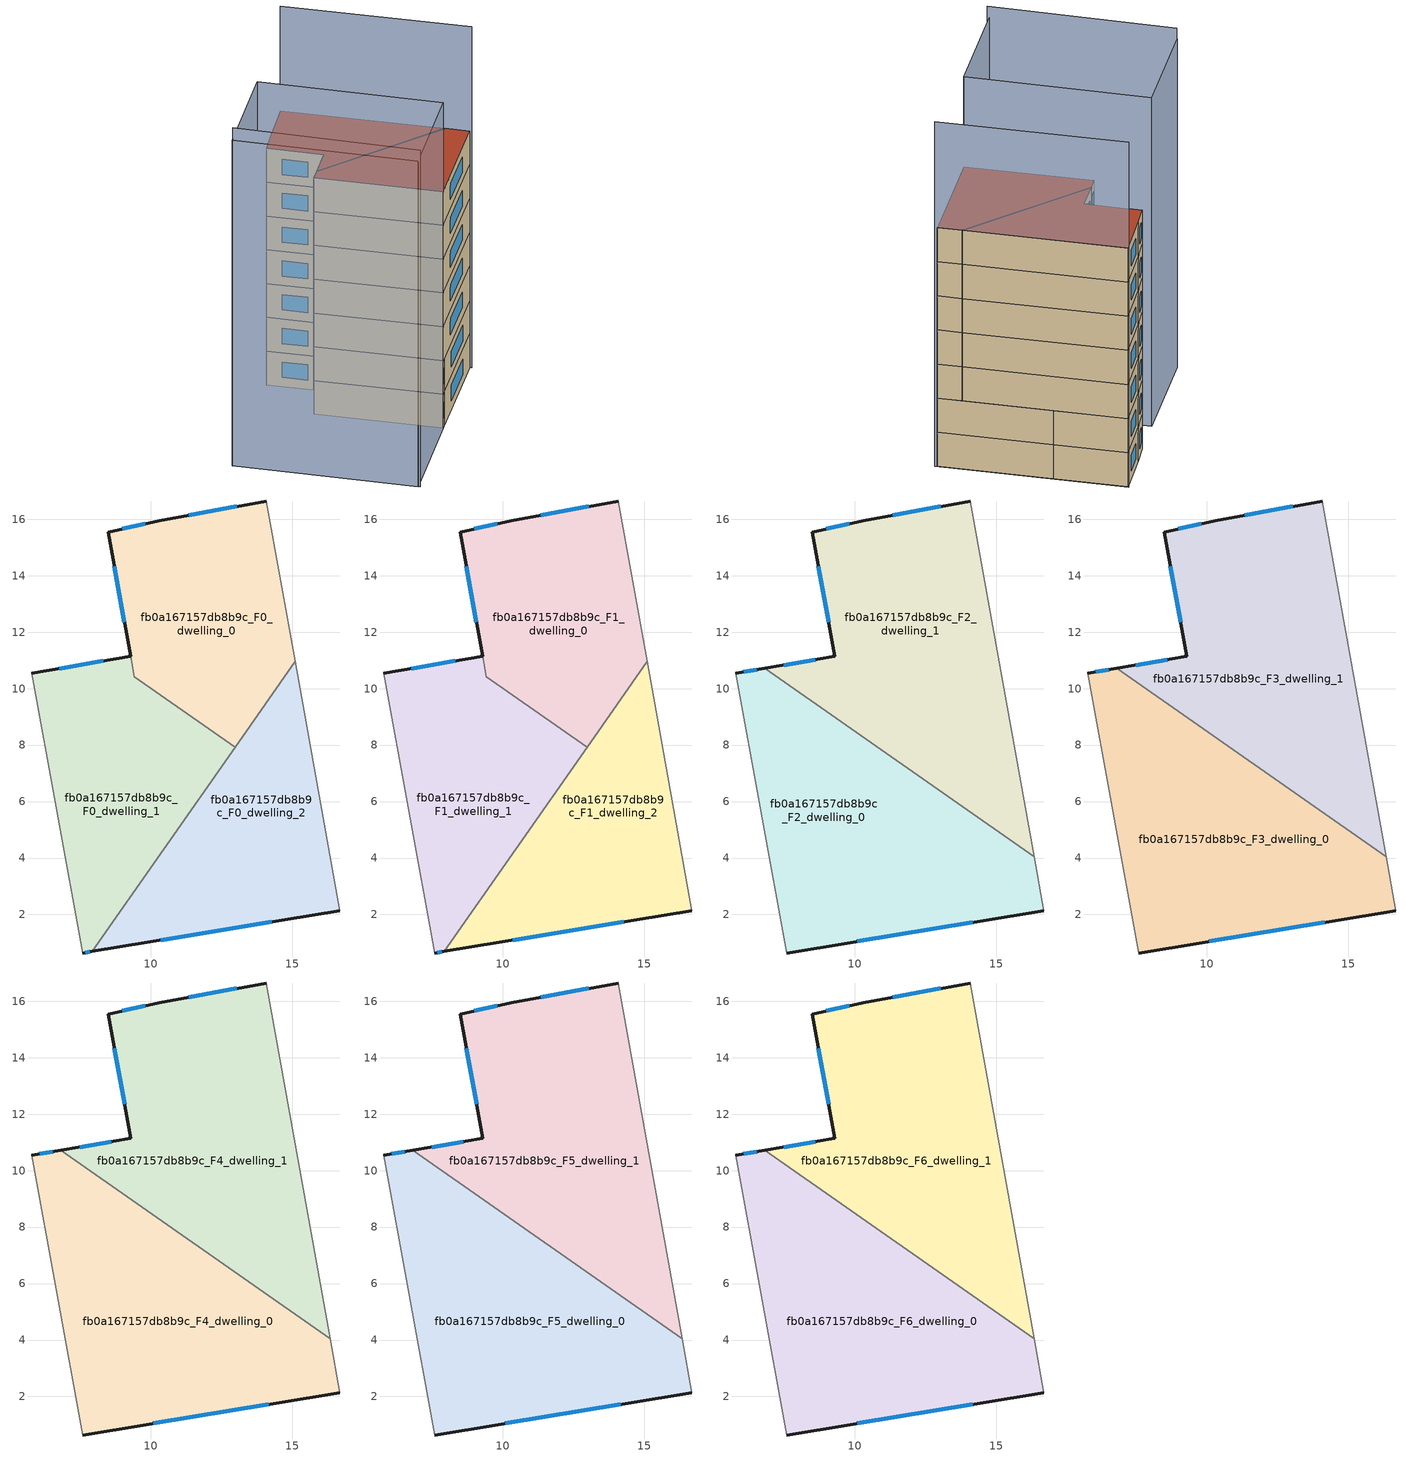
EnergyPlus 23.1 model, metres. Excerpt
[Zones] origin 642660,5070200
fb0a167157db8b9c_F0_dwelling_0
 floor ground (EU_floor_Construction): 14.09,16.64 15.11,10.96 12.98,7.92 9.42,10.42 8.49,15.55 10.29,15.95 z0
 wall outside (EU_wall_Construction): 14.09,16.64 10.29,15.95 8.49,15.55 9.29,11.15 z0:3
 wall adiabatic (EU_wall_Construction): 15.11,10.96 14.09,16.64 z0:3
 wall to fb0a167157db8b9c_F0_dwelling_1 (EU_wall_Construction): 9.29,11.14 9.42,10.42 12.98,7.92 z0:3
 wall to fb0a167157db8b9c_F0_dwelling_2 (EU_wall_Construction): 12.98,7.92 15.11,10.96 z0:3
 window (EU_Window_Construction): 8.71,14.34 9.07,12.36 / 9.79,15.84 8.98,15.66 / 13.04,16.45 11.33,16.14 z0.83:2.17
fb0a167157db8b9c_F0_dwelling_1
 floor ground (EU_floor_Construction): 12.98,7.92 7.93,0.69 7.58,0.64 5.78,10.54 9.29,11.14 9.42,10.42 z0
 wall outside (EU_wall_Construction): 9.29,11.14 5.78,10.54 / 7.58,0.64 7.93,0.69 z0:3
 wall adiabatic (EU_wall_Construction): 5.78,10.54 7.58,0.64 z0:3
 wall to fb0a167157db8b9c_F0_dwelling_2 (EU_wall_Construction): 7.93,0.69 12.98,7.92 z0:3
 window (EU_Window_Construction): 8.32,10.98 6.75,10.71 / 7.68,0.65 7.83,0.68 z0.83:2.17
fb0a167157db8b9c_F0_dwelling_2
 floor ground (EU_floor_Construction): 15.11,10.96 16.69,2.13 7.93,0.69 z0
 wall outside (EU_wall_Construction): 7.93,0.69 16.69,2.13 z0:3
 wall adiabatic (EU_wall_Construction): 16.69,2.13 15.11,10.96 z0:3
 window (EU_Window_Construction): 10.34,1.09 14.28,1.74 z0.83:2.17
fb0a167157db8b9c_F1_dwelling_0
 floor to fb0a167157db8b9c_F0_dwelling_0 (EU_floor_Construction): 14.09,16.64 15.11,10.96 12.98,7.92 9.42,10.42 8.49,15.55 10.29,15.95 z3
 wall outside (EU_wall_Construction): 14.09,16.64 10.29,15.95 8.49,15.55 9.29,11.15 z3:6
 wall adiabatic (EU_wall_Construction): 15.11,10.96 14.09,16.64 z3:6
 wall to fb0a167157db8b9c_F1_dwelling_1 (EU_wall_Construction): 9.29,11.14 9.42,10.42 12.98,7.92 z3:6
 wall to fb0a167157db8b9c_F1_dwelling_2 (EU_wall_Construction): 12.98,7.92 15.11,10.96 z3:6
 window (EU_Window_Construction): 8.71,14.34 9.07,12.36 / 9.79,15.84 8.98,15.66 / 13.04,16.45 11.33,16.14 z3.83:5.17
fb0a167157db8b9c_F1_dwelling_1
 floor to fb0a167157db8b9c_F0_dwelling_1 (EU_floor_Construction): 12.98,7.92 7.93,0.69 7.58,0.64 5.78,10.54 9.29,11.14 9.42,10.42 z3
 wall outside (EU_wall_Construction): 9.29,11.14 5.78,10.54 / 7.58,0.64 7.93,0.69 z3:6
 wall adiabatic (EU_wall_Construction): 5.78,10.54 7.58,0.64 z3:6
 wall to fb0a167157db8b9c_F1_dwelling_2 (EU_wall_Construction): 7.93,0.69 12.98,7.92 z3:6
 window (EU_Window_Construction): 8.32,10.98 6.75,10.71 / 7.68,0.65 7.83,0.68 z3.83:5.17
fb0a167157db8b9c_F1_dwelling_2
 floor to fb0a167157db8b9c_F0_dwelling_2 (EU_floor_Construction): 15.11,10.96 16.69,2.13 7.93,0.69 z3
 wall outside (EU_wall_Construction): 7.93,0.69 16.69,2.13 z3:6
 wall adiabatic (EU_wall_Construction): 16.69,2.13 15.11,10.96 z3:6
 window (EU_Window_Construction): 10.34,1.09 14.28,1.74 z3.83:5.17
fb0a167157db8b9c_F2_dwelling_0
 floor to fb0a167157db8b9c_F1_dwelling_1 (EU_floor_Construction): 12.27,6.9 7.93,0.69 7.58,0.64 5.78,10.54 6.8,10.72 z6
 floor to fb0a167157db8b9c_F1_dwelling_2 (EU_floor_Construction): 16.35,4.05 16.69,2.13 7.93,0.69 12.27,6.9 z6
 wall outside (EU_wall_Construction): 7.58,0.64 16.69,2.13 / 6.8,10.72 5.78,10.54 z6:9
 wall adiabatic (EU_wall_Construction): 5.78,10.54 7.58,0.64 / 16.69,2.13 16.35,4.05 z6:9
 wall to fb0a167157db8b9c_F2_dwelling_1 (EU_wall_Construction): 16.35,4.05 6.8,10.72 z6:9
 window (EU_Window_Construction): 10.09,1.05 14.18,1.72 / 6.52,10.67 6.06,10.59 z6.83:8.17
fb0a167157db8b9c_F2_dwelling_1
 floor to fb0a167157db8b9c_F1_dwelling_0 (EU_floor_Construction): 14.09,16.64 15.11,10.96 12.98,7.92 9.42,10.42 8.49,15.55 10.29,15.95 z6
 floor to fb0a167157db8b9c_F1_dwelling_1 (EU_floor_Construction): 12.98,7.92 12.27,6.9 6.8,10.72 9.29,11.14 9.42,10.42 z6
 floor to fb0a167157db8b9c_F1_dwelling_2 (EU_floor_Construction): 15.11,10.96 16.35,4.05 12.27,6.9 z6
 wall outside (EU_wall_Construction): 14.09,16.64 10.29,15.95 8.49,15.55 9.29,11.14 6.8,10.72 z6:9
 wall adiabatic (EU_wall_Construction): 16.35,4.05 14.09,16.64 z6:9
 window (EU_Window_Construction): 8.6,11.03 7.49,10.84 / 8.71,14.33 9.07,12.36 / 9.79,15.84 8.98,15.66 / 13.04,16.45 11.33,16.14 z6.83:8.17
fb0a167157db8b9c_F3_dwelling_0
 floor to fb0a167157db8b9c_F2_dwelling_0 (EU_floor_Construction): 16.35,4.05 16.69,2.13 7.58,0.64 5.78,10.54 6.8,10.72 z9
 wall outside (EU_wall_Construction): 7.58,0.64 16.69,2.13 / 6.8,10.72 5.78,10.54 z9:12
 wall adiabatic (EU_wall_Construction): 5.78,10.54 7.58,0.64 / 16.69,2.13 16.35,4.05 z9:12
 wall to fb0a167157db8b9c_F3_dwelling_1 (EU_wall_Construction): 16.35,4.05 6.8,10.72 z9:12
 window (EU_Window_Construction): 10.09,1.05 14.18,1.72 / 6.52,10.67 6.06,10.59 z9.83:11.17
fb0a167157db8b9c_F3_dwelling_1
 floor to fb0a167157db8b9c_F2_dwelling_1 (EU_floor_Construction): 14.09,16.64 16.35,4.05 6.8,10.72 9.29,11.14 8.49,15.55 10.29,15.95 z9
 wall outside (EU_wall_Construction): 14.09,16.64 10.29,15.95 8.49,15.55 9.29,11.14 6.8,10.72 z9:12
 wall adiabatic (EU_wall_Construction): 16.35,4.05 14.09,16.64 z9:12
 window (EU_Window_Construction): 8.6,11.03 7.49,10.84 / 8.71,14.33 9.07,12.36 / 9.79,15.84 8.98,15.66 / 13.04,16.45 11.33,16.14 z9.83:11.17
fb0a167157db8b9c_F4_dwelling_0
 floor to fb0a167157db8b9c_F3_dwelling_0 (EU_floor_Construction): 16.35,4.05 16.69,2.13 7.58,0.64 5.78,10.54 6.8,10.72 z12
 wall outside (EU_wall_Construction): 7.58,0.64 16.69,2.13 / 6.8,10.72 5.78,10.54 z12:15
 wall adiabatic (EU_wall_Construction): 5.78,10.54 7.58,0.64 / 16.69,2.13 16.35,4.05 z12:15
 wall to fb0a167157db8b9c_F4_dwelling_1 (EU_wall_Construction): 16.35,4.05 6.8,10.72 z12:15
 window (EU_Window_Construction): 10.09,1.05 14.18,1.72 / 6.52,10.67 6.06,10.59 z12.83:14.17
fb0a167157db8b9c_F4_dwelling_1
 floor to fb0a167157db8b9c_F3_dwelling_1 (EU_floor_Construction): 14.09,16.64 16.35,4.05 6.8,10.72 9.29,11.14 8.49,15.55 10.29,15.95 z12
 wall outside (EU_wall_Construction): 14.09,16.64 10.29,15.95 8.49,15.55 9.29,11.14 6.8,10.72 z12:15
 wall adiabatic (EU_wall_Construction): 16.35,4.05 14.09,16.64 z12:15
 window (EU_Window_Construction): 8.6,11.03 7.49,10.84 / 8.71,14.33 9.07,12.36 / 9.79,15.84 8.98,15.66 / 13.04,16.45 11.33,16.14 z12.83:14.17
fb0a167157db8b9c_F5_dwelling_0
 floor to fb0a167157db8b9c_F4_dwelling_0 (EU_floor_Construction): 16.35,4.05 16.69,2.13 7.58,0.64 5.78,10.54 6.8,10.72 z15
 wall outside (EU_wall_Construction): 7.58,0.64 16.69,2.13 / 6.8,10.72 5.78,10.54 z15:18
 wall adiabatic (EU_wall_Construction): 5.78,10.54 7.58,0.64 / 16.69,2.13 16.35,4.05 z15:18
 wall to fb0a167157db8b9c_F5_dwelling_1 (EU_wall_Construction): 16.35,4.05 6.8,10.72 z15:18
 window (EU_Window_Construction): 10.09,1.05 14.18,1.72 / 6.52,10.67 6.06,10.59 z15.83:17.17
fb0a167157db8b9c_F5_dwelling_1
 floor to fb0a167157db8b9c_F4_dwelling_1 (EU_floor_Construction): 14.09,16.64 16.35,4.05 6.8,10.72 9.29,11.14 8.49,15.55 10.29,15.95 z15
 wall outside (EU_wall_Construction): 14.09,16.64 10.29,15.95 8.49,15.55 9.29,11.14 6.8,10.72 z15:18
 wall adiabatic (EU_wall_Construction): 16.35,4.05 14.09,16.64 z15:18
 window (EU_Window_Construction): 8.6,11.03 7.49,10.84 / 8.71,14.33 9.07,12.36 / 9.79,15.84 8.98,15.66 / 13.04,16.45 11.33,16.14 z15.83:17.17
fb0a167157db8b9c_F6_dwelling_0
 floor to fb0a167157db8b9c_F5_dwelling_0 (EU_floor_Construction): 16.35,4.05 16.69,2.13 7.58,0.64 5.78,10.54 6.8,10.72 z18
 wall outside (EU_wall_Construction): 7.58,0.64 16.69,2.13 / 6.8,10.72 5.78,10.54 z18:21
 wall adiabatic (EU_wall_Construction): 5.78,10.54 7.58,0.64 / 16.69,2.13 16.35,4.05 z18:21
 wall to fb0a167157db8b9c_F6_dwelling_1 (EU_wall_Construction): 16.35,4.05 6.8,10.72 z18:21
 window (EU_Window_Construction): 10.09,1.05 14.18,1.72 / 6.52,10.67 6.06,10.59 z18.83:20.17
 roof outside (EU_roof_Construction): 16.69,2.13 16.35,4.05 6.8,10.72 5.78,10.54 7.58,0.64 z21
fb0a167157db8b9c_F6_dwelling_1
 floor to fb0a167157db8b9c_F5_dwelling_1 (EU_floor_Construction): 14.09,16.64 16.35,4.05 6.8,10.72 9.29,11.14 8.49,15.55 10.29,15.95 z18
 wall outside (EU_wall_Construction): 14.09,16.64 10.29,15.95 8.49,15.55 9.29,11.14 6.8,10.72 z18:21
 wall adiabatic (EU_wall_Construction): 16.35,4.05 14.09,16.64 z18:21
 window (EU_Window_Construction): 8.6,11.03 7.49,10.84 / 8.71,14.33 9.07,12.36 / 9.79,15.84 8.98,15.66 / 13.04,16.45 11.33,16.14 z18.83:20.17
 roof outside (EU_roof_Construction): 16.35,4.05 14.09,16.64 10.29,15.95 8.49,15.55 9.29,11.14 6.8,10.72 z21
shading: 16.72,1.97 14.09,16.67 z0:30.3; -3.48,13.49 -1.2,-1.01 z0:29.9; 7.58,0.64 -1.22,-0.86 / -1.22,-0.86 -3.66,13.45 / -3.66,13.45 5.15,14.95 / 5.15,14.95 7.58,0.64 z0:28.9
[Building]
EU S2 Campaign: North Axis=0; Terrain=City; Solar Distribution=FullExterior
[Site:Location]
Lyon-Bron: Latitude=45.75; Longitude=5; Time Zone=1; Elevation=198
[SizingPeriod:WeatherFileDays]
AnnualSizingPeriod: Begin Month=1; Begin Day of Month=1; End Month=12; End Day of Month=31; Day of Week for Start Day=Monday; Use Weather File Daylight Saving Period=No; Use Weather File Rain and Snow Indicators=No
[MATERIAL]
EU_InternalMass_Material: Roughness=MediumRough; Thickness=0.1; Conductivity=1; Density=1800; Specific Heat=900; Thermal Absorptance=0.9; Solar Absorptance=0.7; Visible Absorptance=0.7
[MATERIAL:NOMASS] Roughness=MediumRough; Thermal Absorptance=0.9; Solar Absorptance=0.7; Visible Absorptance=0.7
Name | Thermal Resistance
EU_wall_NoMass | 0.87146
EU_roof_NoMass | 0.842276
EU_floor_NoMass | 0.496999
[WINDOWMATERIAL:SIMPLEGLAZINGSYSTEM]
EU_Window_SimpleGlazing: UFactor=2.2525; Solar Heat Gain Coefficient=0.76; Visible Transmittance=0.76
[CONSTRUCTION]
EU_wall_Construction: EU_wall_NoMass
EU_roof_Construction: EU_roof_NoMass
EU_floor_Construction: EU_floor_NoMass
EU_Window_Construction: EU_Window_SimpleGlazing
EU_InternalMass_Construction: EU_InternalMass_Material
[ZONE] Type=1; Multiplier=1; Ceiling Height=autocalculate; Floor Area=autocalculate; Part of Total Floor Area=Yes
Name | Volume
fb0a167157db8b9c_F0_dwelling_0; fb0a167157db8b9c_F1_dwelling_0 | 118.567
fb0a167157db8b9c_F2_dwelling_0 | 179.076
fb0a167157db8b9c_F3_dwelling_0; fb0a167157db8b9c_F4_dwelling_0; fb0a167157db8b9c_F5_dwelling_0; fb0a167157db8b9c_F6_dwelling_0 | 179.085
fb0a167157db8b9c_F0_dwelling_1 | 120.203
fb0a167157db8b9c_F1_dwelling_1 | 120.204
fb0a167157db8b9c_F2_dwelling_1 | 179.068
fb0a167157db8b9c_F3_dwelling_1; fb0a167157db8b9c_F4_dwelling_1; fb0a167157db8b9c_F5_dwelling_1; fb0a167157db8b9c_F6_dwelling_1 | 179.081
fb0a167157db8b9c_F0_dwelling_2 | 119.374
fb0a167157db8b9c_F1_dwelling_2 | 119.373
[INTERNALMASS] Construction=EU_InternalMass_Construction
Name | Zone or ZoneList | Surface Area
fb0a167157db8b9c_F0_dwelling_0_EU_InternalMass | fb0a167157db8b9c_F0_dwelling_0 | 39.525
fb0a167157db8b9c_F0_dwelling_1_EU_InternalMass | fb0a167157db8b9c_F0_dwelling_1 | 40.0689
fb0a167157db8b9c_F0_dwelling_2_EU_InternalMass | fb0a167157db8b9c_F0_dwelling_2 | 39.791
fb0a167157db8b9c_F1_dwelling_0_EU_InternalMass | fb0a167157db8b9c_F1_dwelling_0 | 39.525
fb0a167157db8b9c_F1_dwelling_1_EU_InternalMass | fb0a167157db8b9c_F1_dwelling_1 | 40.0689
fb0a167157db8b9c_F1_dwelling_2_EU_InternalMass | fb0a167157db8b9c_F1_dwelling_2 | 39.791
fb0a167157db8b9c_F2_dwelling_0_EU_InternalMass | fb0a167157db8b9c_F2_dwelling_0 | 59.6948
fb0a167157db8b9c_F2_dwelling_1_EU_InternalMass | fb0a167157db8b9c_F2_dwelling_1 | 59.6936
fb0a167157db8b9c_F3_dwelling_0_EU_InternalMass | fb0a167157db8b9c_F3_dwelling_0 | 59.6948
fb0a167157db8b9c_F3_dwelling_1_EU_InternalMass | fb0a167157db8b9c_F3_dwelling_1 | 59.6936
fb0a167157db8b9c_F4_dwelling_0_EU_InternalMass | fb0a167157db8b9c_F4_dwelling_0 | 59.6948
fb0a167157db8b9c_F4_dwelling_1_EU_InternalMass | fb0a167157db8b9c_F4_dwelling_1 | 59.6936
fb0a167157db8b9c_F5_dwelling_0_EU_InternalMass | fb0a167157db8b9c_F5_dwelling_0 | 59.6948
fb0a167157db8b9c_F5_dwelling_1_EU_InternalMass | fb0a167157db8b9c_F5_dwelling_1 | 59.6936
fb0a167157db8b9c_F6_dwelling_0_EU_InternalMass | fb0a167157db8b9c_F6_dwelling_0 | 59.6948
fb0a167157db8b9c_F6_dwelling_1_EU_InternalMass | fb0a167157db8b9c_F6_dwelling_1 | 59.6936
[OTHEREQUIPMENT] Fuel Type=Electricity; Design Level Calculation Method=Watts/Area; Power per Zone Floor Area=1; Fraction Latent=0; Fraction Radiant=0; Fraction Lost=0; Carbon Dioxide Generation Rate=0; EndUse Subcategory=EU_Step8_InternalGains
Name | Zone or ZoneList or Space or SpaceList | Schedule
EU_Step8_InternalGain_fb0a167157db8b9c_F0_dwelling_0_f000 | fb0a167157db8b9c_F0_dwelling_0 | EU_Step8_GainSchedule_fb0a167157db8b9c_F0_dwelling_0_f000
EU_Step8_InternalGain_fb0a167157db8b9c_F0_dwelling_1_f000 | fb0a167157db8b9c_F0_dwelling_1 | EU_Step8_GainSchedule_fb0a167157db8b9c_F0_dwelling_1_f000
EU_Step8_InternalGain_fb0a167157db8b9c_F0_dwelling_2_f000 | fb0a167157db8b9c_F0_dwelling_2 | EU_Step8_GainSchedule_fb0a167157db8b9c_F0_dwelling_2_f000
EU_Step8_InternalGain_fb0a167157db8b9c_F1_dwelling_0_f000 | fb0a167157db8b9c_F1_dwelling_0 | EU_Step8_GainSchedule_fb0a167157db8b9c_F1_dwelling_0_f000
EU_Step8_InternalGain_fb0a167157db8b9c_F1_dwelling_1_f000 | fb0a167157db8b9c_F1_dwelling_1 | EU_Step8_GainSchedule_fb0a167157db8b9c_F1_dwelling_1_f000
EU_Step8_InternalGain_fb0a167157db8b9c_F1_dwelling_2_f000 | fb0a167157db8b9c_F1_dwelling_2 | EU_Step8_GainSchedule_fb0a167157db8b9c_F1_dwelling_2_f000
EU_Step8_InternalGain_fb0a167157db8b9c_F2_dwelling_0_f000 | fb0a167157db8b9c_F2_dwelling_0 | EU_Step8_GainSchedule_fb0a167157db8b9c_F2_dwelling_0_f000
EU_Step8_InternalGain_fb0a167157db8b9c_F2_dwelling_1_f000 | fb0a167157db8b9c_F2_dwelling_1 | EU_Step8_GainSchedule_fb0a167157db8b9c_F2_dwelling_1_f000
EU_Step8_InternalGain_fb0a167157db8b9c_F3_dwelling_0_f000 | fb0a167157db8b9c_F3_dwelling_0 | EU_Step8_GainSchedule_fb0a167157db8b9c_F3_dwelling_0_f000
EU_Step8_InternalGain_fb0a167157db8b9c_F3_dwelling_1_f000 | fb0a167157db8b9c_F3_dwelling_1 | EU_Step8_GainSchedule_fb0a167157db8b9c_F3_dwelling_1_f000
EU_Step8_InternalGain_fb0a167157db8b9c_F4_dwelling_0_f000 | fb0a167157db8b9c_F4_dwelling_0 | EU_Step8_GainSchedule_fb0a167157db8b9c_F4_dwelling_0_f000
EU_Step8_InternalGain_fb0a167157db8b9c_F4_dwelling_1_f000 | fb0a167157db8b9c_F4_dwelling_1 | EU_Step8_GainSchedule_fb0a167157db8b9c_F4_dwelling_1_f000
EU_Step8_InternalGain_fb0a167157db8b9c_F5_dwelling_0_f000 | fb0a167157db8b9c_F5_dwelling_0 | EU_Step8_GainSchedule_fb0a167157db8b9c_F5_dwelling_0_f000
EU_Step8_InternalGain_fb0a167157db8b9c_F5_dwelling_1_f000 | fb0a167157db8b9c_F5_dwelling_1 | EU_Step8_GainSchedule_fb0a167157db8b9c_F5_dwelling_1_f000
EU_Step8_InternalGain_fb0a167157db8b9c_F6_dwelling_0_f000 | fb0a167157db8b9c_F6_dwelling_0 | EU_Step8_GainSchedule_fb0a167157db8b9c_F6_dwelling_0_f000
EU_Step8_InternalGain_fb0a167157db8b9c_F6_dwelling_1_f000 | fb0a167157db8b9c_F6_dwelling_1 | EU_Step8_GainSchedule_fb0a167157db8b9c_F6_dwelling_1_f000
[ZONEVENTILATION:DESIGNFLOWRATE] Schedule=EU_AlwaysOn; Design Flow Rate Calculation Method=AirChanges/Hour; Air Changes per Hour=0.425; Ventilation Type=Natural; Fan Pressure Rise=0; Fan Total Efficiency=1; Constant Term Coefficient=1; Temperature Term Coefficient=0; Velocity Term Coefficient=0; Velocity Squared Term Coefficient=0; Minimum Indoor Temperature=-100; Maximum Indoor Temperature=100; Delta Temperature=-100; Minimum Outdoor Temperature=-100; Maximum Outdoor Temperature=100; Maximum Wind Speed=40
Name | Zone or ZoneList or Space or SpaceList
EU_ConstantAir_fb0a167157db8b9c_F0_dwelling_0 | fb0a167157db8b9c_F0_dwelling_0
EU_ConstantAir_fb0a167157db8b9c_F0_dwelling_1 | fb0a167157db8b9c_F0_dwelling_1
EU_ConstantAir_fb0a167157db8b9c_F0_dwelling_2 | fb0a167157db8b9c_F0_dwelling_2
EU_ConstantAir_fb0a167157db8b9c_F1_dwelling_0 | fb0a167157db8b9c_F1_dwelling_0
EU_ConstantAir_fb0a167157db8b9c_F1_dwelling_1 | fb0a167157db8b9c_F1_dwelling_1
EU_ConstantAir_fb0a167157db8b9c_F1_dwelling_2 | fb0a167157db8b9c_F1_dwelling_2
EU_ConstantAir_fb0a167157db8b9c_F2_dwelling_0 | fb0a167157db8b9c_F2_dwelling_0
EU_ConstantAir_fb0a167157db8b9c_F2_dwelling_1 | fb0a167157db8b9c_F2_dwelling_1
EU_ConstantAir_fb0a167157db8b9c_F3_dwelling_0 | fb0a167157db8b9c_F3_dwelling_0
EU_ConstantAir_fb0a167157db8b9c_F3_dwelling_1 | fb0a167157db8b9c_F3_dwelling_1
EU_ConstantAir_fb0a167157db8b9c_F4_dwelling_0 | fb0a167157db8b9c_F4_dwelling_0
EU_ConstantAir_fb0a167157db8b9c_F4_dwelling_1 | fb0a167157db8b9c_F4_dwelling_1
EU_ConstantAir_fb0a167157db8b9c_F5_dwelling_0 | fb0a167157db8b9c_F5_dwelling_0
EU_ConstantAir_fb0a167157db8b9c_F5_dwelling_1 | fb0a167157db8b9c_F5_dwelling_1
EU_ConstantAir_fb0a167157db8b9c_F6_dwelling_0 | fb0a167157db8b9c_F6_dwelling_0
EU_ConstantAir_fb0a167157db8b9c_F6_dwelling_1 | fb0a167157db8b9c_F6_dwelling_1
[HVACTEMPLATE:THERMOSTAT] Constant Heating Setpoint=20; Constant Cooling Setpoint=50
EU_HeatOnly_fb0a167157db8b9c_F0_dwelling_0; EU_HeatOnly_fb0a167157db8b9c_F0_dwelling_1; EU_HeatOnly_fb0a167157db8b9c_F0_dwelling_2; EU_HeatOnly_fb0a167157db8b9c_F1_dwelling_0; EU_HeatOnly_fb0a167157db8b9c_F1_dwelling_1; EU_HeatOnly_fb0a167157db8b9c_F1_dwelling_2; EU_HeatOnly_fb0a167157db8b9c_F2_dwelling_0; EU_HeatOnly_fb0a167157db8b9c_F2_dwelling_1; EU_HeatOnly_fb0a167157db8b9c_F3_dwelling_0; EU_HeatOnly_fb0a167157db8b9c_F3_dwelling_1; EU_HeatOnly_fb0a167157db8b9c_F4_dwelling_0; EU_HeatOnly_fb0a167157db8b9c_F4_dwelling_1; EU_HeatOnly_fb0a167157db8b9c_F5_dwelling_0; EU_HeatOnly_fb0a167157db8b9c_F5_dwelling_1; EU_HeatOnly_fb0a167157db8b9c_F6_dwelling_0; EU_HeatOnly_fb0a167157db8b9c_F6_dwelling_1
[HVACTEMPLATE:ZONE:IDEALLOADSAIRSYSTEM] System Availability Schedule=EU_AlwaysOn; Maximum Heating Supply Air Temperature=50; Minimum Cooling Supply Air Temperature=13; Maximum Heating Supply Air Humidity Ratio=0.0156; Minimum Cooling Supply Air Humidity Ratio=0.0077; Heating Limit=NoLimit; Cooling Limit=NoLimit; Heating Availability Schedule=EU_AlwaysOn; Cooling Availability Schedule=EU_CoolingOff; Dehumidification Control Type=ConstantSensibleHeatRatio; Cooling Sensible Heat Ratio=0.7; Dehumidification Setpoint=60; Humidification Control Type=None; Humidification Setpoint=30; Outdoor Air Method=None; Outdoor Air Flow Rate per Person=0.00944; Outdoor Air Flow Rate per Zone Floor Area=0; Outdoor Air Flow Rate per Zone=0; Demand Controlled Ventilation Type=None; Outdoor Air Economizer Type=NoEconomizer; Heat Recovery Type=None; Sensible Heat Recovery Effectiveness=0.7; Latent Heat Recovery Effectiveness=0.65
Name | Template Thermostat
fb0a167157db8b9c_F0_dwelling_0 | EU_HeatOnly_fb0a167157db8b9c_F0_dwelling_0
fb0a167157db8b9c_F0_dwelling_1 | EU_HeatOnly_fb0a167157db8b9c_F0_dwelling_1
fb0a167157db8b9c_F0_dwelling_2 | EU_HeatOnly_fb0a167157db8b9c_F0_dwelling_2
fb0a167157db8b9c_F1_dwelling_0 | EU_HeatOnly_fb0a167157db8b9c_F1_dwelling_0
fb0a167157db8b9c_F1_dwelling_1 | EU_HeatOnly_fb0a167157db8b9c_F1_dwelling_1
fb0a167157db8b9c_F1_dwelling_2 | EU_HeatOnly_fb0a167157db8b9c_F1_dwelling_2
fb0a167157db8b9c_F2_dwelling_0 | EU_HeatOnly_fb0a167157db8b9c_F2_dwelling_0
fb0a167157db8b9c_F2_dwelling_1 | EU_HeatOnly_fb0a167157db8b9c_F2_dwelling_1
fb0a167157db8b9c_F3_dwelling_0 | EU_HeatOnly_fb0a167157db8b9c_F3_dwelling_0
fb0a167157db8b9c_F3_dwelling_1 | EU_HeatOnly_fb0a167157db8b9c_F3_dwelling_1
fb0a167157db8b9c_F4_dwelling_0 | EU_HeatOnly_fb0a167157db8b9c_F4_dwelling_0
fb0a167157db8b9c_F4_dwelling_1 | EU_HeatOnly_fb0a167157db8b9c_F4_dwelling_1
fb0a167157db8b9c_F5_dwelling_0 | EU_HeatOnly_fb0a167157db8b9c_F5_dwelling_0
fb0a167157db8b9c_F5_dwelling_1 | EU_HeatOnly_fb0a167157db8b9c_F5_dwelling_1
fb0a167157db8b9c_F6_dwelling_0 | EU_HeatOnly_fb0a167157db8b9c_F6_dwelling_0
fb0a167157db8b9c_F6_dwelling_1 | EU_HeatOnly_fb0a167157db8b9c_F6_dwelling_1
[SIZING:ZONE] Zone Cooling Design Supply Air Temperature Input Method=SupplyAirTemperature; Zone Cooling Design Supply Air Temperature=13; Zone Heating Design Supply Air Temperature Input Method=SupplyAirTemperature; Zone Heating Design Supply Air Temperature=50; Zone Cooling Design Supply Air Humidity Ratio=0.008; Zone Heating Design Supply Air Humidity Ratio=0.008; Cooling Design Air Flow Method=DesignDay; Cooling Design Air Flow Rate=0; Cooling Minimum Air Flow per Zone Floor Area=0.000762; Cooling Minimum Air Flow=0; Cooling Minimum Air Flow Fraction=0.2; Heating Design Air Flow Method=DesignDay; Heating Design Air Flow Rate=0; Heating Maximum Air Flow per Zone Floor Area=0.002032; Heating Maximum Air Flow=0.141576; Heating Maximum Air Flow Fraction=0.3; Account for Dedicated Outdoor Air System=No; Dedicated Outdoor Air System Control Strategy=NeutralSupplyAir; Dedicated Outdoor Air Low Setpoint Temperature for Design=autosize; Dedicated Outdoor Air High Setpoint Temperature for Design=autosize; Zone Load Sizing Method=Sensible Load Only No Latent Load; Zone Latent Cooling Design Supply Air Humidity Ratio Input Method=HumidityRatioDifference; Zone Cooling Design Supply Air Humidity Ratio Difference=0.005; Zone Latent Heating Design Supply Air Humidity Ratio Input Method=HumidityRatioDifference; Zone Humidification Design Supply Air Humidity Ratio Difference=0.005
fb0a167157db8b9c_F0_dwelling_0; fb0a167157db8b9c_F0_dwelling_1; fb0a167157db8b9c_F0_dwelling_2; fb0a167157db8b9c_F1_dwelling_0; fb0a167157db8b9c_F1_dwelling_1; fb0a167157db8b9c_F1_dwelling_2; fb0a167157db8b9c_F2_dwelling_0; fb0a167157db8b9c_F2_dwelling_1; fb0a167157db8b9c_F3_dwelling_0; fb0a167157db8b9c_F3_dwelling_1; fb0a167157db8b9c_F4_dwelling_0; fb0a167157db8b9c_F4_dwelling_1; fb0a167157db8b9c_F5_dwelling_0; fb0a167157db8b9c_F5_dwelling_1; fb0a167157db8b9c_F6_dwelling_0; fb0a167157db8b9c_F6_dwelling_1
[SCHEDULE:CONSTANT]
Name | Hourly Value
EU_AlwaysOn | 1
EU_CoolingOff | 0
[SCHEDULE:FILE] Column Number=1; Rows to Skip at Top=0; Number of Hours of Data=8760; Column Separator=Comma; Interpolate to Timestep=No; Minutes per Item=60; Adjust Schedule for Daylight Savings=Yes
Name | File
EU_Step8_GainSchedule_fb0a167157db8b9c_F0_dwelling_0_f000 | ../../schedules/fb0a167157db8b9c/fb0a167157db8b9c_F0_dwelling_0_f000_gain.csv
EU_Step8_GainSchedule_fb0a167157db8b9c_F0_dwelling_1_f000 | ../../schedules/fb0a167157db8b9c/fb0a167157db8b9c_F0_dwelling_1_f000_gain.csv
EU_Step8_GainSchedule_fb0a167157db8b9c_F0_dwelling_2_f000 | ../../schedules/fb0a167157db8b9c/fb0a167157db8b9c_F0_dwelling_2_f000_gain.csv
EU_Step8_GainSchedule_fb0a167157db8b9c_F1_dwelling_0_f000 | ../../schedules/fb0a167157db8b9c/fb0a167157db8b9c_F1_dwelling_0_f000_gain.csv
EU_Step8_GainSchedule_fb0a167157db8b9c_F1_dwelling_1_f000 | ../../schedules/fb0a167157db8b9c/fb0a167157db8b9c_F1_dwelling_1_f000_gain.csv
EU_Step8_GainSchedule_fb0a167157db8b9c_F1_dwelling_2_f000 | ../../schedules/fb0a167157db8b9c/fb0a167157db8b9c_F1_dwelling_2_f000_gain.csv
EU_Step8_GainSchedule_fb0a167157db8b9c_F2_dwelling_0_f000 | ../../schedules/fb0a167157db8b9c/fb0a167157db8b9c_F2_dwelling_0_f000_gain.csv
EU_Step8_GainSchedule_fb0a167157db8b9c_F2_dwelling_1_f000 | ../../schedules/fb0a167157db8b9c/fb0a167157db8b9c_F2_dwelling_1_f000_gain.csv
EU_Step8_GainSchedule_fb0a167157db8b9c_F3_dwelling_0_f000 | ../../schedules/fb0a167157db8b9c/fb0a167157db8b9c_F3_dwelling_0_f000_gain.csv
EU_Step8_GainSchedule_fb0a167157db8b9c_F3_dwelling_1_f000 | ../../schedules/fb0a167157db8b9c/fb0a167157db8b9c_F3_dwelling_1_f000_gain.csv
EU_Step8_GainSchedule_fb0a167157db8b9c_F4_dwelling_0_f000 | ../../schedules/fb0a167157db8b9c/fb0a167157db8b9c_F4_dwelling_0_f000_gain.csv
EU_Step8_GainSchedule_fb0a167157db8b9c_F4_dwelling_1_f000 | ../../schedules/fb0a167157db8b9c/fb0a167157db8b9c_F4_dwelling_1_f000_gain.csv
EU_Step8_GainSchedule_fb0a167157db8b9c_F5_dwelling_0_f000 | ../../schedules/fb0a167157db8b9c/fb0a167157db8b9c_F5_dwelling_0_f000_gain.csv
EU_Step8_GainSchedule_fb0a167157db8b9c_F5_dwelling_1_f000 | ../../schedules/fb0a167157db8b9c/fb0a167157db8b9c_F5_dwelling_1_f000_gain.csv
EU_Step8_GainSchedule_fb0a167157db8b9c_F6_dwelling_0_f000 | ../../schedules/fb0a167157db8b9c/fb0a167157db8b9c_F6_dwelling_0_f000_gain.csv
EU_Step8_GainSchedule_fb0a167157db8b9c_F6_dwelling_1_f000 | ../../schedules/fb0a167157db8b9c/fb0a167157db8b9c_F6_dwelling_1_f000_gain.csv
